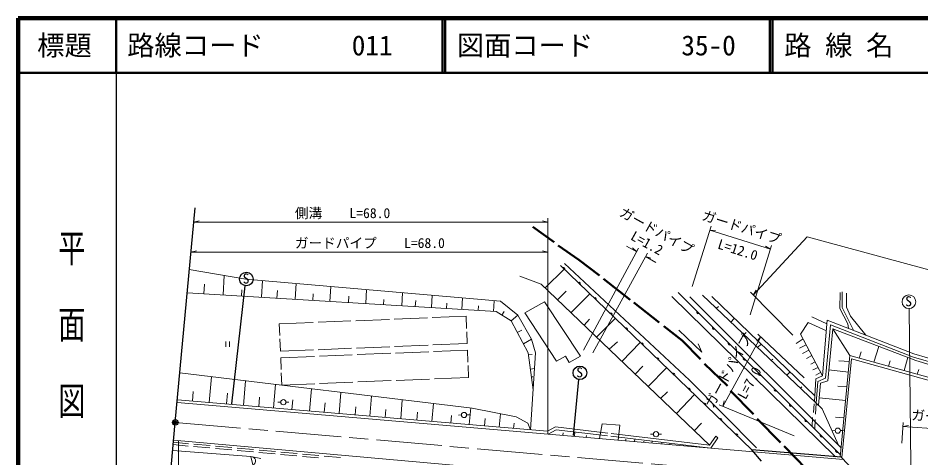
# Model space of a CAD drawing. Units: millimetres, scale not verified. Extents: x 40000 to 680000, y 20000 to 380000.
# Drawn here: x 40000 to 205424, y 299458 to 380000 of the extents above; entities that cross this region are included whole.
import ezdxf
from ezdxf.enums import TextEntityAlignment as Align

# ---------------------------------------------------------------- set-up
doc = ezdxf.new("R2010")
doc.units = ezdxf.units.MM
doc.header["$LTSCALE"] = 1000
doc.header["$PDMODE"] = 32
doc.header["$PDSIZE"] = 500
doc.linetypes.add('CHAIN', pattern=[18.5, 12, -1.5, 3.5, -1.5])
for name, color, linetype, lineweight in [('M-BGD', 7, 'Continuous', 13), ('M-BMK', 2, 'CHAIN', 13), ('M-BMK-SRVR', 3, 'Continuous', 25), ('M-STR-HTXT', 7, 'Continuous', 13), ('M-STR-STR1', 1, 'Continuous', 25), ('M-TTL', 2, 'Continuous', 140), ('M-TTL-BAND', 7, 'Continuous', 25), ('M-TTL-LINE', 7, 'Continuous', 50)]:
    doc.layers.add(name, color=color, linetype=linetype, lineweight=lineweight)
for name, color, linetype in [('M-OTRS', 6, 'Continuous'), ('M-STR-STRD', 7, 'Continuous'), ('M-TTL-TXT', 7, 'Continuous')]:
    doc.layers.add(name, color=color, linetype=linetype)
doc.styles.add('@ＭＳ ゴシック', font='')
doc.styles.add('ＭＳ ゴシック', font='')
doc.styles.get('@ＭＳ ゴシック').set_extended_font_data('@MS Gothic')
doc.styles.get('ＭＳ ゴシック').set_extended_font_data('MS Gothic')

msp = doc.modelspace()

# ---------------------------------------------------------------- linework, layer by layer
at = {"layer": 'M-BGD', "lineweight": 50}
for p, q in [((134308, 341753), (138220, 338977)), ((138984, 338353), (142769, 335703)), ((142769, 335703), (146523, 332864)), ((147253, 332233), (152142, 328416)), ((152805, 327943), (157473, 324253)), ((158325, 323559), (161669, 320972)), ((161669, 320972), (165044, 317534)), ((165738, 316713), (169965, 312676)), ((170533, 311729), (174728, 307471)), ((175422, 306587), (179712, 302297)), ((180375, 301603), (184381, 297471))]:
    msp.add_line(p, q, dxfattribs=at)
at = {"layer": 'M-BGD'}
for p, q in [((174445, 300925), (139363, 334667)), ((140097, 335030), (163001, 313671)), ((81760, 332216), (71380, 333951)), ((77571, 329307), (77787, 332870)), ((135868, 331273), (131956, 332724)), ((136579, 330591), (140034, 334022)), ((74065, 329520), (74171, 331264)), ((128372, 328144), (81760, 332216)), ((84602, 328879), (84789, 331946)), ((90785, 328503), (90962, 331408)), ((97112, 328118), (97279, 330857)), ((166685, 301766), (135868, 331273)), ((127623, 326263), (70990, 329707)), ((80943, 329102), (81013, 330250)), ((87436, 328707), (87521, 330104)), ((94021, 328306), (94096, 329536)), ((103714, 327717), (103870, 330280)), ((110318, 327315), (110463, 329709)), ((115744, 326985), (115880, 329231)), ((138864, 328404), (140452, 329966)), ((141313, 326059), (144738, 329498)), ((160967, 329727), (190690, 300017)), ((187325, 308447), (165417, 329275)), ((190632, 329775), (190576, 326831)), ((190997, 329901), (190983, 326999)), ((191761, 329642), (191761, 327048)), ((100539, 327910), (100610, 329082)), ((106975, 327519), (107034, 328487)), ((112782, 327165), (112850, 328280)), ((118482, 326819), (118539, 327768)), ((121301, 326647), (121428, 328748)), ((127100, 326295), (127219, 328247)), ((131597, 325607), (128372, 328144)), ((136444, 328029), (132824, 326000)), ((136444, 328029), (143061, 318107)), ((189767, 299662), (159775, 328994)), ((163098, 328973), (190812, 301299)), ((167089, 328991), (185973, 310808)), ((124284, 326466), (124335, 327306)), ((130331, 324543), (127623, 326263)), ((128659, 325605), (129087, 326278)), ((132824, 326000), (138645, 317185)), ((167951, 326865), (168343, 327216)), ((190576, 326831), (192006, 324041)), ((190983, 326999), (193051, 322842)), ((191761, 327048), (192518, 325408)), ((203597, 298094), (203240, 326807)), ((87862, 324006), (94048, 324259)), ((94996, 324297), (100964, 324541)), ((101859, 324577), (108028, 324829)), ((108926, 324865), (114997, 325113)), ((115887, 325149), (122093, 325402)), ((122184, 323172), (122093, 325402)), ((130331, 324543), (131597, 325607)), ((133475, 318704), (130331, 324543)), ((134099, 321176), (131597, 325607)), ((143733, 323741), (144714, 324863)), ((145993, 321577), (149395, 325018)), ((170609, 324338), (171217, 325015)), ((183372, 322148), (184732, 324265)), ((184732, 324265), (188097, 322749)), ((188208, 324018), (185457, 325281)), ((188268, 324712), (187378, 314474)), ((204103, 318522), (188268, 324712)), ((192518, 325408), (195325, 321953)), ((87950, 321868), (87862, 324006)), ((131473, 322422), (132328, 322882)), ((161063, 322860), (165290, 318822)), ((188830, 323814), (187966, 314039)), ((189302, 323074), (188376, 313590)), ((204072, 317937), (188830, 323814)), ((204485, 317270), (189302, 323074)), ((192422, 318210), (189302, 323074)), ((192006, 324041), (192167, 323188)), ((88067, 318998), (87975, 321246)), ((122297, 320393), (122209, 322554)), ((132583, 320360), (134099, 321176)), ((134814, 318702), (134099, 321176)), ((173025, 322042), (173390, 322408)), ((183837, 321259), (182550, 320419)), ((187378, 314474), (183372, 322148)), ((78071, 320766), (78071, 319782)), ((78744, 320766), (78744, 319782)), ((94990, 319280), (101112, 319529)), ((101997, 319566), (108131, 319816)), ((108996, 319851), (115158, 320102)), ((116021, 320137), (122297, 320393)), ((148325, 319345), (149818, 320711)), ((150647, 317121), (153992, 320597)), ((165290, 318822), (164596, 320367)), ((175499, 319689), (176126, 320289)), ((184403, 320173), (183153, 319527)), ((196818, 316989), (197695, 319866)), ((88067, 318998), (94132, 319245)), ((88115, 317807), (94301, 318059)), ((88202, 315668), (88115, 317807)), ((95248, 318097), (101217, 318341)), ((102111, 318377), (108280, 318629)), ((109179, 318665), (115250, 318913)), ((116140, 318949), (122345, 319202)), ((122436, 316972), (122345, 319202)), ((134362, 311926), (133475, 318704)), ((133525, 318324), (134217, 318415)), ((133873, 304595), (134814, 318702)), ((138645, 317185), (140324, 318115)), ((140970, 316949), (140324, 318115)), ((140970, 316949), (143061, 318107)), ((184900, 319221), (183742, 318580)), ((185439, 318188), (184436, 317655)), ((192422, 318210), (190649, 299589)), ((224918, 309188), (192422, 318210)), ((194111, 317741), (194488, 318900)), ((202329, 315460), (203006, 317835)), ((220321, 313082), (204072, 317937)), ((220472, 313619), (204103, 318522)), ((122550, 314193), (122462, 316355)), ((153053, 314818), (154465, 316232)), ((178012, 317300), (178303, 317536)), ((186022, 317071), (185246, 316641)), ((186573, 316016), (185627, 315561)), ((192315, 317088), (190379, 317256)), ((192679, 317578), (190944, 299565)), ((264479, 297612), (192679, 317578)), ((199459, 316256), (199773, 317217)), ((220068, 312617), (204485, 317270)), ((123221, 308568), (69641, 315032)), ((75037, 309609), (75438, 314314)), ((88319, 312798), (88228, 315046)), ((133865, 315728), (134625, 315827)), ((134053, 314290), (134327, 314326)), ((155459, 312515), (158826, 315947)), ((180844, 314609), (181424, 315188)), ((187378, 314474), (186170, 313915)), ((187039, 315122), (186179, 314608)), ((192134, 315190), (188570, 315572)), ((204751, 314787), (205012, 315673)), ((81312, 309074), (81695, 313563)), ((86812, 308605), (87178, 312898)), ((88319, 312798), (94385, 313045)), ((95243, 313080), (101364, 313330)), ((102250, 313366), (108384, 313616)), ((109248, 313651), (115411, 313902)), ((116274, 313938), (122550, 314193)), ((163001, 313671), (175272, 301327)), ((186170, 313915), (185908, 309794)), ((186510, 313464), (186244, 309475)), ((187966, 314039), (186510, 313464)), ((186995, 313152), (186633, 309105)), ((188376, 313590), (186995, 313152)), ((71949, 309872), (72100, 311645)), ((78214, 309338), (78380, 311295)), ((93392, 308045), (93739, 312117)), ((98816, 307582), (99147, 311463)), ((157727, 310343), (159008, 311584)), ((160626, 307567), (163909, 311059)), ((183353, 312223), (183625, 312486)), ((191880, 312519), (190211, 312587)), ((69145, 309628), (137147, 303834)), ((69189, 310107), (136991, 304330)), ((84087, 308838), (84233, 310557)), ((88134, 309647), (87598, 309640)), ((89622, 309664), (89087, 309658)), ((90179, 308318), (90328, 310070)), ((96109, 307813), (96255, 309521)), ((104455, 307102), (104769, 310785)), ((110103, 306621), (110400, 310107)), ((115826, 306133), (116106, 309419)), ((185858, 309385), (185732, 307786)), ((186124, 307450), (186244, 309475)), ((191636, 309959), (186757, 310489)), ((101760, 307332), (101885, 308794)), ((107231, 306865), (107355, 308330)), ((113073, 306368), (113199, 307851)), ((122667, 305550), (122927, 308604)), ((131232, 306971), (123221, 308568)), ((190289, 301822), (187325, 308447)), ((119303, 305837), (119419, 307206)), ((121231, 307324), (120695, 307317)), ((122719, 307341), (122184, 307335)), ((125452, 305313), (125567, 306667)), ((128169, 305081), (128378, 307531)), ((133405, 305807), (131232, 306971)), ((185564, 306861), (185475, 305230)), ((185966, 304739), (186068, 306524)), ((191337, 306817), (189745, 306944)), ((130786, 304858), (130867, 305809)), ((133873, 304595), (133405, 305807)), ((136991, 304330), (138463, 305129)), ((137147, 303834), (138569, 304606)), ((138463, 305129), (148075, 303983)), ((147993, 303493), (138569, 304606)), ((146533, 303022), (147033, 305686)), ((147033, 305686), (150244, 305461)), ((150244, 305461), (149961, 302726)), ((163881, 304450), (165211, 305822)), ((189718, 304452), (189182, 304446)), ((191206, 304469), (190671, 304463)), ((137147, 303834), (174742, 300583)), ((139830, 303602), (139877, 304024)), ((141949, 303419), (142041, 304196)), ((144092, 303233), (144158, 303585)), ((166900, 301261), (148600, 303422)), ((148682, 303911), (166685, 301766)), ((151340, 302607), (151363, 302868)), ((152965, 302466), (153000, 302902)), ((156405, 303787), (155870, 303781)), ((157894, 303804), (157359, 303798)), ((167820, 303419), (166685, 301766)), ((168202, 303157), (166900, 301261)), ((168202, 303157), (167820, 303419)), ((68434, 301890), (71174, 301642)), ((68473, 302316), (71206, 302067)), ((68507, 302684), (179700, 292835)), ((72170, 301551), (75158, 301280)), ((72202, 301977), (75190, 301706)), ((76154, 301189), (79142, 300918)), ((76186, 301615), (79173, 301344)), ((80169, 301254), (83157, 300982)), ((154625, 302323), (154656, 302532)), ((156137, 302192), (156153, 302530)), ((157927, 302037), (157947, 302213)), ((159425, 301908), (159449, 302141)), ((82631, 299699), (68334, 300802)), ((80138, 300828), (83125, 300556)), ((86736, 283554), (82631, 299699)), ((84501, 299353), (82631, 299699)), ((84121, 300466), (87109, 300195)), ((84153, 300892), (87140, 300621)), ((88105, 300104), (91092, 299833)), ((88136, 300530), (91124, 300259)), ((92088, 299743), (95076, 299471)), ((92120, 300168), (95108, 299897)), ((96104, 299807), (99091, 299535)), ((174742, 300583), (191250, 299141))]:
    msp.add_line(p, q, dxfattribs=at)
at = {"layer": 'M-BGD', "lineweight": 25}
for p, q in [((81549, 330998), (79096, 309356)), ((142663, 313822), (141735, 303590))]:
    msp.add_line(p, q, dxfattribs=at)
for centre in [(81832, 332215), (142946, 315039)]:
    msp.add_circle(centre, 1250, dxfattribs=at)
at = {"layer": 'M-BGD'}
for centre, radius in [((203209, 328057), 1250), ((88610, 309652), 477), ((121707, 307329), 477), ((190194, 304458), 477), ((156882, 303792), 477)]:
    msp.add_circle(centre, radius, dxfattribs=at)
at = {"layer": 'M-BGD', "lineweight": 25}
for centre, start, end in [((139950, 334025), 328.79584, 123.43507), ((142782, 331300), 328.79584, 123.43507), ((145683, 328510), 328.79584, 123.43507), ((148593, 325712), 328.79584, 123.43507), ((164604, 326171), 147.69329, 302.33253), ((151430, 322984), 328.79584, 123.43507), ((167475, 323302), 147.69329, 302.33253), ((154305, 320218), 328.79584, 123.43507), ((170336, 320442), 147.69329, 302.33253), ((157139, 317492), 328.79584, 123.43507), ((173133, 317646), 147.69329, 302.33253), ((160067, 314676), 328.79584, 123.43507), ((175929, 314851), 147.69329, 302.33253), ((162916, 311936), 328.79584, 123.43507), ((178802, 311980), 147.69329, 302.33253), ((165766, 309194), 328.79584, 123.43507), ((181583, 309200), 147.69329, 302.33253), ((168682, 306390), 328.79584, 123.43507), ((184405, 306379), 147.69329, 302.33253), ((171607, 303577), 328.79584, 123.43507), ((187189, 303597), 147.69329, 302.33253), ((190043, 300743), 147.69329, 302.33253)]:
    msp.add_arc(centre, 256, start, end, dxfattribs=at)
at = {"layer": 'M-BGD'}
msp.add_arc((82710, 298903), 800, 292.87588, 95.65126, dxfattribs=at)
at = {"layer": 'M-BMK'}
msp.add_line((68808, 305961), (168752, 297250), dxfattribs=at)
at = {"layer": 'M-BMK-SRVR'}
for p, q in [((68808, 305961), (72419, 345262)), ((65574, 270775), (68808, 305961))]:
    msp.add_line(p, q, dxfattribs=at)
msp.add_circle((68808, 305961), 500, dxfattribs=at)
msp.add_point((68808, 305961), dxfattribs=at)
at = {"layer": 'M-OTRS'}
msp.add_point((68808, 305961), dxfattribs=at)
at = {"layer": 'M-STR-HTXT'}
for p, q in [((72174, 342599), (73174, 342849)), ((72174, 342599), (137071, 342599)), ((137071, 342599), (136071, 342849)), ((137091, 303937), (137070, 343335)), ((163479, 330876), (166970, 341882)), ((166747, 341179), (177831, 337670)), ((166747, 341179), (167776, 341116)), ((174710, 329267), (184562, 339932)), ((184562, 339932), (282154, 313403)), ((143576, 319194), (153705, 337848)), ((151495, 338229), (153353, 337200)), ((153353, 337200), (152600, 337903)), ((174124, 325674), (178049, 338374)), ((177831, 337670), (176953, 338210)), ((71671, 337122), (72671, 337372)), ((71671, 337122), (137073, 337122)), ((137073, 337122), (136073, 337372)), ((145338, 318689), (155295, 336967)), ((154942, 336320), (156858, 335260)), ((154942, 336320), (155938, 336055)), ((181966, 321910), (174192, 329791)), ((174710, 329267), (175204, 330171)), ((169112, 308902), (176065, 321606)), ((176065, 321606), (175366, 320849)), ((184016, 314120), (175529, 322111)), ((169112, 308902), (169373, 309899)), ((182188, 303474), (168431, 309185)), ((201912, 302190), (202173, 305925)), ((202122, 305190), (203137, 305370)), ((202122, 305190), (224637, 303630)), ((69415, 302604), (69424, 234755))]:
    msp.add_line(p, q, dxfattribs=at)
at = {"layer": 'M-STR-STR1'}
for p, q in [((190831, 299574), (174445, 300925)), ((176215, 298887), (174445, 300925)), ((195722, 294516), (190831, 299574))]:
    msp.add_line(p, q, dxfattribs=at)
at = {"layer": 'M-TTL'}
for p, q in [((40000, 380000), (40000, 20000)), ((680000, 380000), (40000, 380000))]:
    msp.add_line(p, q, dxfattribs=at)
at = {"layer": 'M-TTL-BAND'}
msp.add_line((58000, 370000), (58000, 20000), dxfattribs=at)
at = {"layer": 'M-TTL-LINE'}
for p, q in [((58000, 380000), (58000, 370000)), ((117750, 380000), (117750, 370000)), ((118250, 380000), (118250, 370000)), ((177750, 380000), (177750, 370000)), ((178250, 380000), (178250, 370000)), ((40000, 370000), (680000, 370000))]:
    msp.add_line(p, q, dxfattribs=at)

# ---------------------------------------------------------------- texts
at = {"layer": 'M-BGD', "style": 'ＭＳ ゴシック'}
for p in [(81154, 330842), (202531, 326683), (142268, 313666)]:
    msp.add_text('S', height=1833, dxfattribs=at).set_placement(p, align=Align.BOTTOM_LEFT)
at = {"layer": 'M-STR-HTXT', "style": 'ＭＳ ゴシック'}
for s, p in [('側溝\u3000\u3000L=68.0', (90711, 342822)), ('ガードパイプ\u3000\u3000L=68.0', (90714, 337346))]:
    msp.add_text(s, height=1833, dxfattribs=at).set_placement(p, align=Align.BOTTOM_LEFT)
for s, rotation, p in [('ガードパイプ', 331.025, (149732, 343401)), ('ガードパイプ', 342.432, (164984, 342574)), ('L=1.2', 331.025, (151803, 339040)), ('L=12.0', 342.432, (167863, 337314)), ('ガードパイプ', 61.306, (167789, 308147)), ('L=7.0', 61.306, (173772, 309735)), ('ガードパイプ', 356.036, (203575, 305889))]:
    msp.add_text(s, height=1833, rotation=rotation, dxfattribs=at).set_placement(p, align=Align.BOTTOM_LEFT)
at = {"layer": 'M-STR-STRD', "style": '@ＭＳ ゴシック', "width": 1.4}
msp.add_text('平  面  図', height=3666, rotation=270, dxfattribs=at).set_placement((49777, 306475), align=Align.MIDDLE_RIGHT)
at = {"layer": 'M-TTL-TXT', "style": 'ＭＳ ゴシック'}
msp.add_text('標題', height=3666, dxfattribs=at).set_placement((48500, 375000), align=Align.MIDDLE_CENTER)
for s, p in [('路線コード', (60000, 375000)), ('路 線 名', (180380, 375000)), ('011', (101142, 375000)), ('図面コード', (120380, 375000)), ('35-0', (161521, 375000))]:
    msp.add_text(s, height=3666, dxfattribs=at).set_placement(p, align=Align.MIDDLE_LEFT)

doc.saveas('drawing.dxf')
